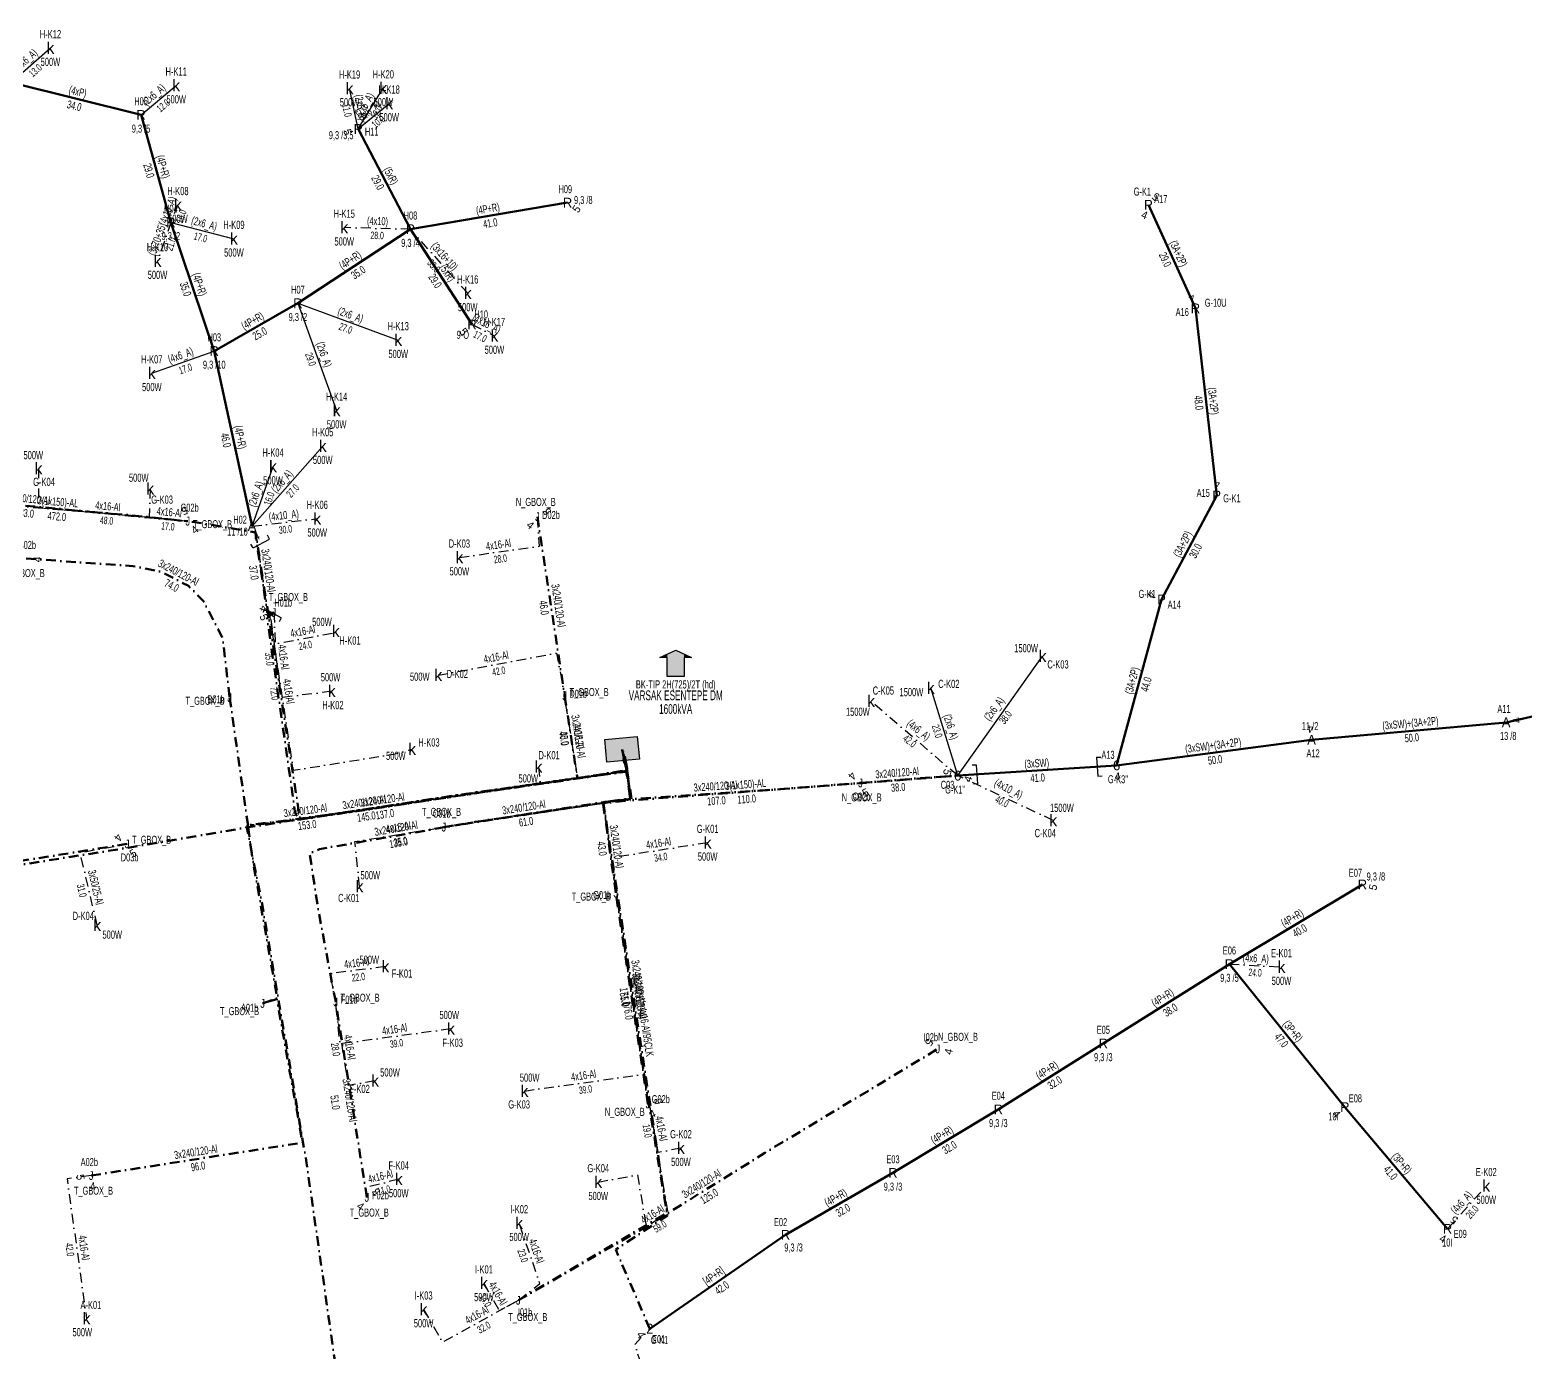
# Model space of a CAD drawing. Header units: millimetres. Extents: x 563565 to 566167, y 4094172 to 4096697.
# Drawn here: x 565298.1 to 565681, y 4095382 to 4095720.6 of the extents above; entities that cross this region are included whole.
import ezdxf
from ezdxf.enums import TextEntityAlignment as Align

# ---------------------------------------------------------------- set-up
doc = ezdxf.new("R2010")
doc.units = ezdxf.units.MM
doc.linetypes.add('DASHDOT', pattern=[5, 2.5, -1.25, 0, -1.25])
for name, color, linetype, lineweight in [('DIREK_AG_MEVCUT', 120, 'Continuous', 25), ('DIREK_AG_YENI', 108, 'Continuous', 25), ('DIREK_BOX_YENI', 5, 'Continuous', 25), ('DIREK_ENH_MEVCUT', 6, 'Continuous', 25), ('DIREK_OG_MEVCUT', 16, 'Continuous', 25), ('HAT_ABONE_HAVAI_MEVCUT', 56, 'Continuous', 30), ('HAT_ABONE_YERALTI_MEVCUT', 56, 'DASHDOT', 30), ('HAT_ABONE_YERALTI_YENI', 30, 'DASHDOT', 30), ('HAT_AG_HAVAI_BYSK', 3, 'Continuous', 50), ('HAT_AG_HAVAI_MEVCUT', 126, 'Continuous', 50), ('HAT_AG_YERALTI_YENI', 3, 'DASHDOT', 50), ('HAT_BOX_YERALTI_YENI', 5, 'DASHDOT', 50), ('HAT_OG_HAVAI_MEVCUT', 48, 'Continuous', 70), ('HAT_OG_YERALTI_YENI', 1, 'DASHDOT', 70), ('KOFRE_ABONE_MEVCUT', 6, 'Continuous', 25), ('TRAFO_TADILAT_BYSK', 5, 'Continuous', 30), ('TRAFO_YENI', 5, 'Continuous', 30)]:
    doc.layers.add(name, color=color, linetype=linetype, lineweight=lineweight)
doc.layers.add('NIA_AG', color=5, linetype='Continuous')
doc.styles.add('Direk', font='B_CAD')
doc.styles.get("Standard").update_dxf_attribs({"font": 'Arial'})

# ---------------------------------------------------------------- blocks, each defined once
blk = doc.blocks.new('AG_NIA', base_point=(-64.4296, 129.8924))
at = {"layer": 'NIA_AG'}
for p, q in [((-64.429604, 132.292432), (-65.529604, 132.292432)), ((-64.429604, 127.492432), (-64.429604, 132.292432)), ((-64.429604, 127.492432), (-65.529604, 127.492432))]:
    blk.add_line(p, q, dxfattribs=at)
blk = doc.blocks.new('YENI_BINA_KARE')
blk.add_hatch(color=5).paths.add_polyline_path([(-2.25, -2.25), (2.25, -2.25), (2.25, 2.25), (-2.25, 2.25)])
at = {"layer": 'TRAFO_TADILAT_BYSK', "linetype": 'Continuous'}
for p, q in [((-2.25, -2.25), (-2.25, 2.25)), ((-2.25, 2.25), (2.25, 2.25)), ((0, 1.8), (0, 2.7)), ((2.25, 2.25), (2.25, -2.25)), ((2.25, -2.25), (-2.25, -2.25))]:
    blk.add_line(p, q, dxfattribs=at)
blk = doc.blocks.new('YENI_BETKOSK')
at = {"layer": 'TRAFO_YENI', "linetype": 'Continuous'}
for p, q in [((-3.4, 2), (0, 3.6)), ((0, 3.6), (3.4, 2)), ((-1.8, 2), (-3.4, 2)), ((-1.8, -2), (-1.8, 2)), ((3.4, 2), (1.8, 2)), ((1.8, 2), (1.8, -2)), ((1.8, -2), (-1.8, -2))]:
    blk.add_line(p, q, dxfattribs=at)
for points in [[(-1.8, 2.752941), (0, -2), (0, 3.6)], [(0, -2), (0, 3.6), (1.8, -2)], [(0, 3.6), (1.8, -2), (1.8, 2.752941)], [(-3.4, 2), (-1.8, 2), (-1.8, 2.752941)], [(-1.8, -2), (-1.8, 2.752941), (0, -2)], [(1.8, 2), (1.8, 2.752941), (3.4, 2)]]:
    blk.add_solid(points, dxfattribs=at)

msp = doc.modelspace()

# ---------------------------------------------------------------- linework, layer by layer
at = {"layer": 'HAT_ABONE_HAVAI_MEVCUT'}
for p, q in [((565293.25, 4095707.17), (565303.35, 4095715.97)), ((565326.55, 4095698.83), (565335.55, 4095706.38)), ((565382.19, 4095695.23), (565379.96, 4095705.63)), ((565382.19, 4095695.23), (565388.6, 4095705.68)), ((565382.19, 4095695.23), (565390.1, 4095701.79)), ((565334.19, 4095671.32), (565350.34, 4095667.14)), ((565366.73, 4095650.59), (565392.42, 4095641.18)), ((565366.73, 4095650.59), (565376.65, 4095623.15)), ((565329.31, 4095632.7), (565345.3, 4095638.38)), ((565354.98, 4095593.5), (565373.09, 4095614.04)), ((565354.98, 4095593.5), (565360.35, 4095608.82)), ((565535.717, 4095529.641), (565557.46, 4095560.21)), ((565535.717, 4095529.641), (565528.82, 4095552.09))]:
    msp.add_line(p, q, dxfattribs=at)
at = {"layer": 'HAT_ABONE_YERALTI_MEVCUT', "flags": 128}
for points in [[(565335.99, 4095675.79), (565334.19, 4095671.32)], [(565334.19, 4095671.32), (565330.77, 4095661.43)], [(565395.56, 4095669.57), (565378.59, 4095669.99)], [(565410.22, 4095653.16), (565395.56, 4095669.57)], [(565411.33, 4095645.15), (565417.06, 4095642.26)], [(565354.98, 4095593.5), (565371.67, 4095595.45)], [(565535.717, 4095529.641), (565513.52, 4095548.72)], [(565560.2, 4095518.17), (565535.717, 4095529.641)], [(565605.31, 4095481.38), (565618.64, 4095480.65)], [(565661.16, 4095413.6), (565671.09, 4095424.59)], [(565456.232168, 4095374.275554), (565452.985031, 4095384.000698), (565456.866954, 4095388.025232)]]:
    msp.add_lwpolyline(points, dxfattribs=at)
at = {"layer": 'HAT_ABONE_YERALTI_YENI', "flags": 128}
for points in [[(565300.3, 4095608.29), (565300.296291, 4095598.279711), (565335.467508, 4095595.241161), (565338.533234, 4095594.800217)], [(565328.91, 4095603.13), (565328.673516, 4095595.749844), (565338.533234, 4095594.800217)], [(565408.08, 4095585.52), (565428.575063, 4095588.388858), (565428.076, 4095595.944)], [(565360.568811, 4095571.397942), (565359.463759, 4095570.905357), (565365.540859, 4095531.024388), (565391.672389, 4095535.202395), (565395.98, 4095536.44)], [(565375.39, 4095551.27), (565362.579314, 4095549.614014), (565359.818523, 4095569.925371), (565360.568811, 4095571.397942)], [(565360.568811, 4095571.397942), (565360.962777, 4095563.408317), (565375.629624, 4095566.154699), (565376.42, 4095566.62)], [(565402.67, 4095555.34), (565432.972796, 4095561.036243), (565435.038999, 4095550.074922)], [(565428.36, 4095531.91), (565428.840829, 4095527.682721), (565438.423948, 4095528.968261), (565435.038999, 4095550.074922)], [(565382.52, 4095501.23), (565381.301475, 4095512.762312), (565404.128, 4095516.466)], [(565315.336497, 4095491.332383), (565310.923115, 4095509.941607), (565323.01075, 4095512.153919)], [(565471.67, 4095512.47), (565447.08037, 4095508.612081), (565448.149881, 4095499.597982)], [(565389.131158, 4095480.746893), (565374.83801, 4095478.943629), (565376.405651, 4095471.694368)], [(565386.48, 4095451.53), (565379.749635, 4095450.331008), (565376.59102, 4095469.302076), (565376.405651, 4095471.694368)], [(565405.93, 4095464.81), (565377.525958, 4095460.946064), (565376.405651, 4095471.694368)], [(565424.76, 4095448.89), (565455.491896, 4095453.203611), (565456.387805, 4095445.583143)], [(565443.65, 4095425.57), (565453.67855, 4095427.395598), (565455.957463, 4095414.189593), (565461.041191, 4095417.286576), (565461.508844, 4095417.689287), (565456.951019, 4095444.568767), (565456.387805, 4095445.583143)], [(565464.83, 4095434.28), (565459.020014, 4095433.176495), (565456.945446, 4095444.759497), (565456.387805, 4095445.583143)], [(565313.803, 4095427.237), (565307.59927, 4095426.412611), (565312.6, 4095390.61)], [(565392.556999, 4095426.286514), (565384.030234, 4095424.197806), (565384.406089, 4095421.656869)], [(565423.185, 4095395.298), (565428.71743, 4095399.577171), (565423.39, 4095415.07)], [(565414.36, 4095399.66), (565418.27944, 4095392.676591), (565423.185, 4095395.298)], [(565398.923877, 4095392.97285), (565403.762767, 4095384.578855), (565423.185, 4095395.298)]]:
    msp.add_lwpolyline(points, dxfattribs=at)
at = {"layer": 'HAT_AG_HAVAI_BYSK'}
msp.add_line((565491.63, 4095412.05), (565456.866954, 4095388.025232), dxfattribs=at)
at = {"layer": 'HAT_AG_HAVAI_MEVCUT'}
for p, q in [((565293.25, 4095707.17), (565326.55, 4095698.83)), ((565326.55, 4095698.83), (565334.19, 4095671.32)), ((565382.19, 4095695.23), (565395.56, 4095669.57)), ((565395.56, 4095669.57), (565435.79, 4095676.37)), ((565596.606479, 4095649.310274), (565584.545072, 4095675.835035)), ((565334.19, 4095671.32), (565345.3, 4095638.38)), ((565366.73, 4095650.59), (565395.56, 4095669.57)), ((565395.56, 4095669.57), (565411.33, 4095645.15)), ((565345.3, 4095638.38), (565366.73, 4095650.59)), ((565602.041902, 4095601.400941), (565596.606479, 4095649.310274)), ((565345.3, 4095638.38), (565354.98, 4095593.5)), ((565602.041902, 4095601.400941), (565587.920241, 4095574.737665)), ((565576.417078, 4095532.265005), (565587.920241, 4095574.737665)), ((565639.38, 4095501.76), (565605.31, 4095481.38)), ((565605.31, 4095481.38), (565573.01, 4095461.06)), ((565605.31, 4095481.38), (565634.87, 4095444.78)), ((565573.01, 4095461.06), (565546.12, 4095444.18)), ((565546.12, 4095444.18), (565519.14, 4095427.91)), ((565634.87, 4095444.78), (565661.16, 4095413.6)), ((565519.14, 4095427.91), (565491.63, 4095412.05))]:
    msp.add_line(p, q, dxfattribs=at)
at = {"layer": 'HAT_AG_YERALTI_YENI', "flags": 128}
msp.add_lwpolyline([(565456.866954, 4095388.025232), (565448.131483, 4095408.268328), (565461.355506, 4095417.048077), (565444.973008, 4095522.575991), (565451.961673, 4095523.335628), (565450.822217, 4095530.704112), (565450.822217, 4095532.451278), (565449.767, 4095536.37)], dxfattribs=at)
at = {"layer": 'HAT_BOX_YERALTI_YENI', "flags": 128}
for points in [[(565256.367819, 4095602.644831), (565338.533234, 4095594.800217)], [(565428.076, 4095595.944), (565435.038999, 4095550.074922)], [(565360.568811, 4095571.397942), (565358.872492, 4095571.362163), (565355.728172, 4095592.477875), (565354.98, 4095593.5)], [(565297.167, 4095585.231), (565324.48839, 4095583.295898), (565331.856874, 4095581.776623), (565338.693612, 4095578.206327), (565342.528984, 4095574.347397), (565346.385605, 4095566.984756), (565347.495845, 4095564.705844), (565349.248854, 4095549.629961)], [(565360.568811, 4095571.397942), (565358.844827, 4095569.967698), (565366.063699, 4095519.924672), (565367.258967, 4095518.447396), (565400.659505, 4095523.599238), (565438.144369, 4095528.919329), (565451.144992, 4095530.682711), (565449.767, 4095536.37)], [(565435.038999, 4095550.074922), (565438.307081, 4095528.968261), (565450.870316, 4095531.013439), (565450.753449, 4095532.824883), (565449.767, 4095536.37)], [(565349.248854, 4095549.629961), (565353.964935, 4095516.784702), (565368.438502, 4095518.582661), (565409.022393, 4095524.684313), (565438.294066, 4095528.874034), (565451.059572, 4095530.80684), (565450.475235, 4095534.7174), (565449.767, 4095536.37)], [(565357.693279, 4095471.306183), (565361.444375, 4095472.643755), (565355.134677, 4095508.159073), (565353.90757, 4095516.924121), (565383.813902, 4095520.827262), (565426.295169, 4095527.313397), (565450.929766, 4095530.840864), (565449.767, 4095536.37)], [(565376.405651, 4095471.694368), (565372.073663, 4095494.541423), (565369.740523, 4095509.778329), (565372.25317, 4095510.830134), (565412.104922, 4095517.783739), (565452.209631, 4095523.733562), (565450.807223, 4095532.206442), (565449.767, 4095536.37)], [(565404.128, 4095516.466), (565445.634982, 4095522.952198), (565451.927837, 4095523.671381), (565450.89401, 4095532.481378), (565449.767, 4095536.37)], [(565423.185, 4095395.298), (565461.226153, 4095417.663482), (565455.902242, 4095449.784489), (565448.774564, 4095496.857265), (565444.911055, 4095522.792544), (565451.964585, 4095523.587795), (565450.719608, 4095532.261533), (565449.767, 4095536.37)], [(565448.149881, 4095499.597982), (565444.843291, 4095522.883578), (565451.827669, 4095523.747981), (565450.755282, 4095532.386653), (565449.767, 4095536.37)], [(565404.128, 4095516.466), (565442.263809, 4095522.277963), (565451.972786, 4095523.581483), (565495.59265, 4095526.591269), (565510.833, 4095527.783)], [(565510.833, 4095527.783), (565529.808221, 4095529.267734), (565535.717, 4095529.641)], [(565323.01075, 4095512.153919), (565251.176, 4095500.671)], [(565456.387805, 4095445.583143), (565448.149881, 4095499.597982)], [(565313.803, 4095427.237), (565367.920477, 4095435.680565), (565361.304034, 4095472.416635), (565357.693279, 4095471.306183)], [(565384.406089, 4095421.656869), (565376.405651, 4095471.694368)], [(565423.185, 4095395.298), (565455.828258, 4095414.066934), (565486.307295, 4095433.039937), (565530.633, 4095459.669)]]:
    msp.add_lwpolyline(points, dxfattribs=at)
at = {"layer": 'HAT_OG_HAVAI_MEVCUT'}
for p, q in [((565699.75, 4095548.6), (565676.171168, 4095543.287136)), ((565676.171168, 4095543.287136), (565626.35, 4095538.84)), ((565626.35, 4095538.84), (565576.417078, 4095532.265005)), ((565535.717, 4095529.641), (565576.417078, 4095532.265005))]:
    msp.add_line(p, q, dxfattribs=at)
at = {"layer": 'HAT_OG_YERALTI_YENI', "flags": 128}
for points in [[(565058.462, 4095615.088), (565057.496446, 4095607.86214), (565081.514943, 4095602.89386), (565115.584684, 4095606.053952), (565141.754196, 4095608.226515), (565164.897766, 4095609.031934), (565237.554779, 4095604.583522), (565286.292329, 4095599.464607), (565323.983558, 4095596.327563), (565340.309921, 4095594.56647), (565355.903754, 4095591.938684), (565360.992553, 4095558.933998), (565367.267251, 4095518.511271), (565413.073392, 4095525.423973), (565450.990788, 4095530.85753), (565449.767, 4095536.37)], [(564369.839, 4095131.222), (564370.352011, 4095124.033855), (564400.049101, 4095124.329758), (564451.66535, 4095124.997076), (564482.798385, 4095125.103101), (564490.045577, 4095125.394536), (564510.871043, 4095125.633909), (564544.630964, 4095126.299198), (564584.798656, 4095126.485573), (564660.760716, 4095127.198663), (564749.368378, 4095127.653647), (564815.02872, 4095128.793422), (564843.287235, 4095132.515646), (564849.643321, 4095133.57343), (564898.867831, 4095147.094978), (564979.349368, 4095169.495582), (565039.890069, 4095186.433674), (565086.670492, 4095199.341861), (565133.616697, 4095211.489828), (565191.086948, 4095227.610423), (565213.370251, 4095233.793183), (565232.533849, 4095245.535031), (565238.78625, 4095249.099484), (565275.406618, 4095275.967419), (565283.3556, 4095282.361384), (565295.94131, 4095293.688523), (565311.175159, 4095307.930282), (565336.38078, 4095330.930783), (565327.287482, 4095344.674626), (565368.801404, 4095367.102181), (565377.249568, 4095372.389952), (565368.863501, 4095431.080584), (565357.257281, 4095498.341869), (565353.5655, 4095516.676761), (565386.74106, 4095521.326955), (565450.956213, 4095530.902634), (565449.767, 4095536.37)], [(565449.767, 4095536.37), (565450.969903, 4095530.732723), (565409.761572, 4095524.992259), (565353.35225, 4095516.323471), (565320.921908, 4095510.805808), (565218.500741, 4095494.596673), (565148.287842, 4095482.670388), (565122.38861, 4095482.557782), (565104.259148, 4095482.557782), (565088.043978, 4095469.720772), (565073.180071, 4095456.545946), (565057.887933, 4095444.850314), (565053.946745, 4095449.016713), (565053.278, 4095449.807)], [(565449.767, 4095536.37), (565450.396462, 4095533.705709), (565450.922365, 4095530.725593), (565451.915737, 4095523.304519), (565511.134668, 4095527.747134), (565535.717, 4095529.641)]]:
    msp.add_lwpolyline(points, dxfattribs=at)

# ---------------------------------------------------------------- block references
at = {"layer": 'NIA_AG'}
for p, rotation in [((565357.343183, 4095589.093713), 298.205582), ((565360.357701, 4095571.183748), 61.127729), ((565571.427437, 4095531.943314), 183.6888529999999), ((565540.706641, 4095529.962691), 3.688852999999999)]:
    msp.add_blockref('AG_NIA', p, dxfattribs=dict(at, rotation=rotation))
at = {"layer": 'TRAFO_YENI', "xscale": 1.199999999999999, "yscale": 1.199999999999999}
msp.add_blockref('YENI_BETKOSK', (565463.489224, 4095557.460707), dxfattribs=at)
at = {"layer": 'TRAFO_YENI', "xscale": 1.85, "yscale": 1.3, "rotation": 185.290081}
msp.add_blockref('YENI_BINA_KARE', (565449.767, 4095536.37), dxfattribs=at)

# ---------------------------------------------------------------- texts
at = {"layer": 'DIREK_AG_MEVCUT', "linetype": 'ByBlock', "width": 0.53}
for s, p in [('H05', (565326.55, 4095702.33)), ('9,3 /5', (565326.55, 4095695.33)), ('H11', (565385.620897, 4095694.537943)), ('9,3 /3,5', (565377.802812, 4095693.649486)), ('H09', (565435.206676, 4095679.821048)), ('9,3 /8', (565439.824826, 4095677.051999)), ('H04', (565334.19, 4095674.82)), ('H08', (565395.56, 4095673.07)), ('9,3 /2', (565334.19, 4095667.82)), ('9,3 /4', (565395.56, 4095666.07)), ('H07', (565366.73, 4095654.09)), ('9,3 /2', (565366.73, 4095647.09)), ('H10', (565413.669937, 4095647.752824)), ('H03', (565345.3, 4095641.88)), ('9-O', (565408.974892, 4095642.5303)), ('9,3 /10', (565345.3, 4095634.88)), ('E07', (565637.583286, 4095504.763634)), ('9,3 /8', (565642.825855, 4095503.821242)), ('E06', (565605.31, 4095484.88)), ('9,3 /5', (565605.31, 4095477.88)), ('E05', (565573.01, 4095464.56)), ('9,3 /3', (565573.01, 4095457.56)), ('E04', (565546.12, 4095447.68)), ('E08', (565637.569469, 4095447.007749)), ('10I', (565631.97461, 4095442.390566)), ('9,3 /3', (565546.12, 4095440.68)), ('E03', (565519.14, 4095431.41)), ('9,3 /3', (565519.14, 4095424.41)), ('E02', (565490.353688, 4095415.308992)), ('E09', (565664.415557, 4095412.314951)), ('9,3 /3', (565493.671753, 4095408.821052)), ('10I', (565661.099956, 4095410.094873))]:
    msp.add_text(s, height=2.05, dxfattribs=at).set_placement(p, align=Align.MIDDLE_CENTER)
at = {"layer": 'DIREK_AG_MEVCUT', "linetype": 'ByBlock', "style": 'Direk'}
for p in [(565326.55, 4095698.83), (565382.19, 4095695.23), (565435.79, 4095676.37), (565334.19, 4095671.32), (565395.56, 4095669.57), (565366.73, 4095650.59), (565411.33, 4095645.15), (565345.3, 4095638.38), (565639.38, 4095501.76), (565605.31, 4095481.38), (565573.01, 4095461.06), (565546.12, 4095444.18), (565634.87, 4095444.78), (565519.14, 4095427.91), (565491.63, 4095412.05), (565661.16, 4095413.6)]:
    msp.add_text('R', height=2.5, dxfattribs=at).set_placement(p, align=Align.MIDDLE_CENTER)
at = {"layer": 'DIREK_AG_MEVCUT', "color": 32, "style": 'Direk'}
for s, rotation, p in [('5', 285.957091, (565379.49789, 4095694.460231)), ('5', 136.952366, (565586.456369, 4095677.881237)), ('5', 414.593916, (565438.072186, 4095674.74777)), ('4', 339.452366, (565583.562311, 4095673.213169)), ('4', 199.95744, (565595.650778, 4095651.942124)), ('5', 310.449069, (565409.199248, 4095643.333439)), ('4', 537.877742, (565602.145592, 4095604.19902)), ('4', 245.281171, (565585.376803, 4095575.908529)), ('5', 435.88703, (565642.095487, 4095501.077263)), ('4', 309.2287, (565632.701042, 4095443.009231)), ('5', 142.357055, (565662.870069, 4095415.81713)), ('4', 334.577568, (565659.957991, 4095411.071132))]:
    msp.add_text(s, height=2, rotation=rotation, dxfattribs=at).set_placement(p, align=Align.MIDDLE_CENTER)
at = {"layer": 'DIREK_AG_MEVCUT', "width": 0.53}
for s, p in [('G-K1', (565583.01381, 4095679.2025)), ('A17', (565587.731142, 4095677.283813)), ('A16', (565593.233161, 4095648.377147)), ('G-10U', (565601.787152, 4095650.743352)), ('A15', (565598.602953, 4095602.051805)), ('G-K1', (565605.945602, 4095600.662117)), ('G-K1', (565584.247908, 4095576.186505)), ('A14', (565591.176016, 4095573.453169))]:
    msp.add_text(s, height=2.05, dxfattribs=at).set_placement(p, align=Align.MIDDLE_CENTER)
at = {"layer": 'DIREK_AG_MEVCUT', "style": 'Direk'}
for s, p in [('P', (565584.545072, 4095675.835035)), ('R', (565596.606479, 4095649.310274)), ('P', (565602.041902, 4095601.400941)), ('P', (565587.920241, 4095574.737665))]:
    msp.add_text(s, height=2.5, dxfattribs=at).set_placement(p, align=Align.MIDDLE_CENTER)
at = {"layer": 'DIREK_AG_YENI', "style": 'Direk'}
msp.add_text('2', height=2.5, dxfattribs=at).set_placement((565456.866954, 4095388.025232), align=Align.MIDDLE_CENTER)
at = {"layer": 'DIREK_AG_YENI', "color": 32, "style": 'Direk'}
msp.add_text('4', height=2, rotation=304.687462, dxfattribs=at).set_placement((565454.564602, 4095386.431753), align=Align.MIDDLE_CENTER)
at = {"layer": 'DIREK_AG_YENI', "width": 0.53}
for s, p in [('G-K1', (565459.334346, 4095385.119986)), ('E01', (565459.132621, 4095385.357508))]:
    msp.add_text(s, height=2.05, dxfattribs=at).set_placement(p, align=Align.MIDDLE_CENTER)
at = {"layer": 'DIREK_BOX_YENI', "width": 0.53}
for s, p in [('N_GBOX_B', (565427.663471, 4095599.738019)), ('G02b', (565338.990195, 4095598.270259)), ('D02b', (565431.546703, 4095596.39591)), ('T_GBOX_B', (565344.850298, 4095594.044805)), ('B02b', (565297.436076, 4095588.720642)), ('T_GBOX_B', (565296.880887, 4095581.520414)), ('T_GBOX_B', (565364.295018, 4095575.395996)), ('H01b', (565362.955107, 4095573.958331)), ('T_GBOX_B', (565342.943395, 4095548.810831)), ('B01b', (565345.778019, 4095549.179071)), ('D01b', (565438.497128, 4095550.614683)), ('T_GBOX_B', (565441.311036, 4095551.053891)), ('N_GBOX_B', (565511.123739, 4095524.066107)), ('C02b', (565511.105939, 4095524.293658)), ('T_GBOX_B', (565403.506229, 4095520.370144)), ('C01b', (565403.57753, 4095519.922441)), ('T_GBOX_B', (565329.26062, 4095513.22524)), ('D03b', (565323.62148, 4095508.707616)), ('G01b', (565444.687221, 4095499.088095)), ('T_GBOX_B', (565441.865934, 4095498.672652)), ('F01b', (565379.853427, 4095472.296733)), ('T_GBOX_B', (565382.65051, 4095472.785414)), ('T_GBOX_B', (565351.77497, 4095469.342008)), ('A01b', (565354.371443, 4095470.203728)), ('I02b', (565528.830591, 4095462.66922)), ('N_GBOX_B', (565535.783905, 4095462.763452)), ('G02b', (565459.66824, 4095446.803283)), ('N_GBOX_B', (565450.454464, 4095443.556799)), ('A02b', (565313.302668, 4095430.701054)), ('T_GBOX_B', (565314.362237, 4095423.365124)), ('F02b', (565387.866904, 4095422.179133)), ('T_GBOX_B', (565385.005158, 4095417.764251)), ('I01b', (565424.90295, 4095392.248632)), ('T_GBOX_B', (565425.597413, 4095391.015959))]:
    msp.add_text(s, height=2.05, dxfattribs=at).set_placement(p, align=Align.MIDDLE_CENTER)
at = {"layer": 'DIREK_BOX_YENI', "color": 32, "style": 'Direk'}
for s, rotation, p in [('5', 196.704928, (565337.728394, 4095597.482051)), ('5', 118.098915, (565430.54598, 4095597.262786)), ('4', 398.863548, (565340.290144, 4095592.620018)), ('4', 319.992358, (565426.275909, 4095593.799316)), ('4', 445.769735, (565299.959372, 4095585.024458)), ('4', 249.111971, (565357.95283, 4095572.396262)), ('5', 294.919294, (565358.029485, 4095570.218187)), ('4', 229.472619, (565508.704733, 4095529.602472)), ('5', 26.973334, (565512.103012, 4095525.28759)), ('4', 234.404413, (565320.733943, 4095513.783688)), ('5', 32.065618, (565324.497243, 4095509.781086)), ('5', 233.495721, (565528.382325, 4095461.334672)), ('4', 435.99572, (565533.349777, 4095458.991416)), ('5', 103.763728, (565459.107403, 4095446.249315)), ('4', 383.948208, (565457.524355, 4095443.024187)), ('5', 278.543335, (565311.034069, 4095426.821039)), ('4', 367.894088, (565314.187559, 4095424.463534)), ('5', 121.50033, (565386.793473, 4095423.119878)), ('4', 323.916591, (565382.756994, 4095419.394019))]:
    msp.add_text(s, height=2, rotation=rotation, dxfattribs=at).set_placement(p, align=Align.MIDDLE_CENTER)
at = {"layer": 'DIREK_BOX_YENI', "style": 'Direk', "width": 0.8}
for p in [(565338.533234, 4095594.800217), (565428.076, 4095595.944), (565360.568811, 4095571.397942), (565349.248854, 4095549.629961), (565435.038999, 4095550.074922), (565510.833, 4095527.783), (565404.128, 4095516.466), (565323.01075, 4095512.153919), (565448.149881, 4095499.597982), (565357.693279, 4095471.306183), (565376.405651, 4095471.694368), (565530.633, 4095459.669), (565456.387805, 4095445.583143), (565313.803, 4095427.237), (565384.406089, 4095421.656869), (565423.185, 4095395.298)]:
    msp.add_text('J', height=2.25, dxfattribs=at).set_placement(p, align=Align.MIDDLE_CENTER)
at = {"layer": 'DIREK_ENH_MEVCUT', "width": 0.53}
for s, p in [('A11', (565675.629717, 4095546.745001)), ('11 /2', (565625.964839, 4095542.328143)), ('13 /8', (565676.714815, 4095539.815249)), ('A12', (565626.734136, 4095535.361144))]:
    msp.add_text(s, height=2.05, dxfattribs=at).set_placement(p, align=Align.MIDDLE_CENTER)
at = {"layer": 'DIREK_ENH_MEVCUT', "color": 32, "style": 'Direk'}
for rotation, p in [(185.700952, (565626.071858, 4095541.626151)), (460.798723, (565678.921584, 4095543.811742))]:
    msp.add_text('4', height=2, rotation=rotation, dxfattribs=at).set_placement(p, align=Align.MIDDLE_CENTER)
at = {"layer": 'DIREK_ENH_MEVCUT', "style": 'Direk'}
for p in [(565676.171168, 4095543.287136), (565626.35, 4095538.84)]:
    msp.add_text('A', height=2.5, dxfattribs=at).set_placement(p, align=Align.MIDDLE_CENTER)
at = {"layer": 'DIREK_OG_MEVCUT', "linetype": 'ByBlock', "width": 0.53}
for s, p in [('H02', (565351.913516, 4095595.187209)), ('11 /10', (565351.245014, 4095592.126642))]:
    msp.add_text(s, height=2.05, dxfattribs=at).set_placement(p, align=Align.MIDDLE_CENTER)
at = {"layer": 'DIREK_OG_MEVCUT', "linetype": 'ByBlock', "style": 'Direk'}
msp.add_text('A', height=2.5, dxfattribs=at).set_placement((565354.98, 4095593.5), align=Align.MIDDLE_CENTER)
at = {"layer": 'DIREK_OG_MEVCUT', "color": 32, "style": 'Direk'}
for s, rotation, p in [('4', 384.197052, (565356.127653, 4095590.946005)), ('5', 252.273021, (565533.049949, 4095530.493548)), ('4', 364.64198, (565576.643679, 4095529.474189)), ('4', 432.273021, (565538.384051, 4095528.788452))]:
    msp.add_text(s, height=2, rotation=rotation, dxfattribs=at).set_placement(p, align=Align.MIDDLE_CENTER)
at = {"layer": 'DIREK_OG_MEVCUT', "width": 0.53}
for s, p in [('A13', (565574.201791, 4095534.97471)), ('C03', (565533.117137, 4095527.297773)), ("G-K1''", (565535.069267, 4095526.094175)), ("G-K3''", (565576.763902, 4095528.724705))]:
    msp.add_text(s, height=2.05, dxfattribs=at).set_placement(p, align=Align.MIDDLE_CENTER)
at = {"layer": 'DIREK_OG_MEVCUT', "style": 'Direk'}
for p in [(565535.717, 4095529.641), (565576.417078, 4095532.265005)]:
    msp.add_text('6', height=2.5, dxfattribs=at).set_placement(p, align=Align.MIDDLE_CENTER)
at = {"layer": 'HAT_ABONE_HAVAI_MEVCUT', "lineweight": 30, "width": 0.53}
for s, rotation, p in [('(2x6_A)', 41.065218, (565297.74162, 4095712.210868, 282651.675)), ('(2x6_A)', 39.992914, (565330.503711, 4095703.256205, 282667.775)), ('(2x6_A)', 282.102282, (565381.906109, 4095700.608209, 282689.98)), ('(2x6_A)', 58.475167, (565384.670448, 4095700.899438, 282694.3)), ('(2x6_A)', 39.669935, (565385.602391, 4095699.164274, 282695.05)), ('(2x6_A)', 345.488941, (565342.477982, 4095670.052884, 282675.17)), ('(2x6_A)', 339.882703, (565379.867352, 4095646.683142, 282696.21)), ('(4x6_A)', 19.556158, (565337.020479, 4095636.340967, 282672.65)), ('(2x6_A)', 289.875736, (565372.489367, 4095637.158984, 282688.325)), ('(2x6_A)', 48.597561, (565363.39743, 4095604.332142, 282686.545)), ('(2x6_A)', 70.683304, (565356.862851, 4095601.441171, 282680.175)), ('(2x6_A)', 53.086084, (565545.835392, 4095546.150522, 282778.73)), ('(2x6_A)', 287.803006, (565533.004296, 4095541.839883, 282764.41))]:
    msp.add_text(s, height=2.05, rotation=rotation, dxfattribs=at).set_placement(p, align=Align.CENTER)
for s, rotation, p in [('13.0', 41.065218, (565298.85838, 4095710.929132, 282651.675)), ('12.0', 39.992914, (565331.596289, 4095701.953795, 282667.775)), ('11.0', 282.102282, (565380.243891, 4095700.251791, 282689.98)), ('12.0', 58.475167, (565386.119552, 4095700.010562, 282694.3)), ('10.0', 39.669935, (565386.687609, 4095697.855726, 282695.05)), ('17.0', 345.488941, (565342.052018, 4095668.407116, 282675.17)), ('27.0', 339.882703, (565379.282648, 4095645.086858, 282696.21)), ('17.0', 19.556158, (565337.589521, 4095634.739033, 282672.65)), ('29.0', 289.875736, (565370.890633, 4095636.581016, 282688.325)), ('27.0', 48.597561, (565364.67257, 4095603.207858, 282686.545)), ('16.0', 70.683304, (565358.467149, 4095600.878829, 282680.175)), ('38.0', 53.086084, (565547.194608, 4095545.129478, 282778.73)), ('23.0', 287.803006, (565531.385704, 4095541.320117, 282764.41))]:
    msp.add_text(s, height=1.9, rotation=rotation, dxfattribs=at).set_placement(p, align=Align.TOP_CENTER)
at = {"layer": 'HAT_ABONE_YERALTI_MEVCUT', "lineweight": 30, "width": 0.53}
for s, rotation, p in [('(4x10_A)', 428.066115, (565334.301527, 4095673.872506)), ('(4x10)', 358.582244, (565387.096031, 4095670.62974)), ('(3x70+35)', 430.924418, (565331.676675, 4095666.652793)), ('(3x16+10)', 311.776254, (565403.523889, 4095661.93129)), ('(4x16_A)', 333.235313, (565414.577778, 4095644.463934)), ('(4x10_A)', 6.664021, (565363.22636, 4095595.319257)), ('(4x6_A)', 321.324351, (565525.076174, 4095540.558592)), ('(4x10_A)', 332.356632, (565548.279372, 4095525.372975)), ('(4x6_A)', 356.865403, (565612.021479, 4095481.863728)), ('(4x6_A)', 47.900652, (565665.494314, 4095419.664855))]:
    msp.add_text(s, height=2.05, rotation=rotation, dxfattribs=at).set_placement(p, align=Align.CENTER)
for s, rotation, p in [('16.0', 428.066115, (565335.878473, 4095673.237494)), ('28.0', 358.582244, (565387.053969, 4095668.93026)), ('21.0', 430.924418, (565333.283325, 4095666.097207)), ('33.0', 311.776254, (565402.256111, 4095660.79871)), ('17.0', 333.235313, (565413.812222, 4095642.946066)), ('30.0', 6.664021, (565363.42364, 4095593.630743)), ('42.0', 321.324351, (565524.013826, 4095539.231408)), ('40.0', 332.356632, (565547.490628, 4095523.867025)), ('24.0', 356.865403, (565611.928521, 4095480.166272)), ('26.0', 47.900652, (565666.755686, 4095418.525145))]:
    msp.add_text(s, height=1.9, rotation=rotation, dxfattribs=at).set_placement(p, align=Align.TOP_CENTER)
at = {"layer": 'HAT_ABONE_YERALTI_YENI', "lineweight": 30, "width": 0.53}
for s, rotation, p in [('4x16-Al', 355.062301, (565317.955062, 4095597.607282)), ('4x16-Al', 354.498598, (565333.684865, 4095596.121115)), ('4x16-Al', 7.968375, (565418.209699, 4095587.796222)), ('4x16-Al', 10.605872, (565368.139757, 4095565.616987)), ('4x16-Al', 277.740408, (565362.041173, 4095559.884175)), ('4x16-Al', 10.646081, (565417.664368, 4095559.023491)), ('4x16-Al', 278.664135, (565363.342609, 4095551.092919)), ('4x16-Al', 278.902411, (565437.621837, 4095539.581688)), ('4x16-Al', 9.216137, (565392.578602, 4095515.453183)), ('4x16-Al', 368.91657, (565459.243439, 4095511.380768)), ('3x50/25-Al', 283.341831, (565313.956866, 4095500.833141)), ('4x16-Al', 367.190608, (565381.878189, 4095480.688576)), ('4x16-Al', 367.746664, (565391.613405, 4095463.720275)), ('4x16-Al', 279.452832, (565379.008785, 4095459.956142)), ('4x16-Al', 7.98999, (565440.007798, 4095451.888554)), ('4x16-Al', 280.154267, (565458.819416, 4095439.11785)), ('4x16-Al', 373.764086, (565388.091381, 4095426.067751)), ('4x16-Al', 31.349581, (565458.057107, 4095416.463992)), ('4x16-Al', 277.951346, (565310.941463, 4095408.628888)), ('4x16-Al', 288.976261, (565426.85752, 4095407.599986)), ('4x16-Al', 299.30333, (565417.060955, 4095396.584314)), ('4x16-Al', 28.894339, (565413.063167, 4095390.682613))]:
    msp.add_text(s, height=2.05, rotation=rotation, dxfattribs=at).set_placement(p, align=Align.CENTER)
for s, rotation, p in [('48.0', 355.062301, (565317.808738, 4095595.913591)), ('17.0', 354.498598, (565333.521885, 4095594.428946)), ('28.0', 7.968375, (565418.445364, 4095586.112636)), ('24.0', 10.605872, (565368.452645, 4095563.946029)), ('35.0', 277.740408, (565360.356663, 4095559.65521)), ('42.0', 10.646081, (565417.978429, 4095557.352753)), ('72.0', 278.664135, (565361.662009, 4095550.836827)), ('35.0', 278.902411, (565435.942316, 4095539.318609)), ('35.0', 9.216137, (565392.850873, 4095513.775128)), ('34.0', 368.91657, (565459.506932, 4095509.701312)), ('31.0', 283.341831, (565312.302747, 4095500.440849)), ('22.0', 367.190608, (565382.090979, 4095479.001946)), ('39.0', 367.746664, (565391.842553, 4095462.035789)), ('28.0', 279.452832, (565377.331869, 4095459.676942)), ('39.0', 7.98999, (565440.244098, 4095450.205057)), ('19.0', 280.154267, (565457.146044, 4095438.818142)), ('11.0', 373.764086, (565388.495853, 4095424.416569)), ('59.0', 31.349581, (565458.941546, 4095415.012177)), ('42.0', 277.951346, (565309.257807, 4095408.393723)), ('23.0', 288.976261, (565425.249909, 4095407.047186)), ('14.0', 299.30333, (565415.578485, 4095395.752277)), ('32.0', 28.894339, (565413.8846, 4095389.194242))]:
    msp.add_text(s, height=1.9, rotation=rotation, dxfattribs=at).set_placement(p, align=Align.TOP_CENTER)
at = {"layer": 'HAT_AG_HAVAI_BYSK', "lineweight": 30, "width": 0.53}
msp.add_text('[4P+R]', height=2.05, rotation=394.648381, dxfattribs=at).set_placement((565473.765219, 4095400.736874), align=Align.CENTER)
msp.add_text('42.0', height=2.05, rotation=394.648381, dxfattribs=at).set_placement((565474.731735, 4095399.338358), align=Align.TOP_CENTER)
at = {"layer": 'HAT_AG_HAVAI_MEVCUT', "lineweight": 30, "width": 0.53}
for s, rotation, p in [('(4xP)', 345.939468, (565310.106505, 4095703.824534, 282663.275)), ('(4P+R)', 285.520888, (565331.189003, 4095685.302451, 282667.095)), ('(5xR)', 297.521516, (565389.628812, 4095682.792769, 282697.78)), ('(4P+R)', 9.593914, (565415.533336, 4095673.808112, 282717.895)), ('(3A+2P)', 294.452365, (565591.349535, 4095662.924501)), ('(4P+R)', 33.358589, (565380.677604, 4095660.789959, 282697.78)), ('(4P+R)', 288.638217, (565340.550422, 4095655.121653, 282672.65)), ('(5xR)', 302.853652, (565404.15905, 4095657.821121, 282705.665)), ('(4P+R)', 29.672847, (565355.59421, 4095645.223536, 282683.365)), ('(3A+2P)', 276.472661, (565600.168773, 4095625.451427)), ('(4P+R)', 282.171458, (565350.970893, 4095616.119212, 282677.49)), ('(3A+2P)', 62.09298, (565594.22992, 4095588.467135)), ('(3A+2P)', 74.845741, (565581.348218, 4095553.723541)), ('(4P+R)', 390.887029, (565621.908655, 4095492.299454, 282802.655)), ('(4P+R)', 392.174087, (565588.707381, 4095471.939469, 282786.505)), ('(3P+R)', 308.926086, (565620.751264, 4095463.61407, 282817.435)), ('(4P+R)', 392.118245, (565559.113082, 4095453.33991, 282773.06)), ('(4P+R)', 391.091628, (565532.191053, 4095436.772891, 282759.57)), ('(3P+R)', 310.136539, (565648.664834, 4095429.73792, 282830.58)), ('(4P+R)', 389.964207, (565504.96046, 4095420.716387, 282745.815))]:
    msp.add_text(s, height=2.05, rotation=rotation, dxfattribs=at).set_placement(p, align=Align.CENTER)
for s, rotation, p in [('34.0', 345.939468, (565309.693495, 4095702.175466, 282663.275)), ('29.0', 285.520888, (565329.550997, 4095684.847549, 282667.095)), ('29.0', 297.521516, (565388.121188, 4095682.007231, 282697.78)), ('41.0', 9.593914, (565415.816664, 4095672.131888, 282717.895)), ('29.0', 294.452365, (565589.802016, 4095662.220808)), ('35.0', 33.358589, (565381.612396, 4095659.370041, 282697.78)), ('29.0', 302.853652, (565402.73095, 4095656.898879, 282705.665)), ('35.0', 288.638217, (565338.939578, 4095654.578347, 282672.65)), ('25.0', 29.672847, (565356.43579, 4095643.746464, 282683.365)), ('48.0', 276.472661, (565598.479609, 4095625.259788)), ('46.0', 282.171458, (565349.309107, 4095615.760788, 282677.49)), ('30.0', 62.09298, (565595.732224, 4095587.671471)), ('44.0', 74.845741, (565582.989101, 4095553.279129)), ('40.0', 390.887029, (565622.781345, 4095490.840546, 282802.655)), ('38.0', 392.174087, (565589.612619, 4095470.500531, 282786.505)), ('47.0', 308.926086, (565619.428736, 4095462.54593, 282817.435)), ('32.0', 392.118245, (565560.016918, 4095451.90009, 282773.06)), ('32.0', 391.091628, (565533.068947, 4095435.317109, 282759.57)), ('41.0', 310.136539, (565647.365166, 4095428.64208, 282830.58)), ('32.0', 389.964207, (565505.80954, 4095419.243613, 282745.815))]:
    msp.add_text(s, height=2.05, rotation=rotation, dxfattribs=at).set_placement(p, align=Align.TOP_CENTER)
at = {"layer": 'HAT_AG_YERALTI_YENI', "lineweight": 30, "width": 0.53}
msp.add_text('3x240/120-Al+4x16-Al/95ÇLK', height=2.05, rotation=278.824343, dxfattribs=at).set_placement((565454.004196, 4095469.942429), align=Align.CENTER)
msp.add_text('176.0', height=2.05, rotation=278.824343, dxfattribs=at).set_placement((565452.324318, 4095469.681639), align=Align.TOP_CENTER)
at = {"layer": 'HAT_BOX_YERALTI_YENI', "lineweight": 30, "width": 0.53}
for rotation, p in [(354.546306, (565297.531312, 4095599.568677)), (332.425436, (565335.66871, 4095580.744923)), (278.469623, (565358.141062, 4095582.045211)), (278.728097, (565432.448378, 4095573.067175)), (278.590389, (565437.564107, 4095539.577112)), (4.474046, (565520.254304, 4095529.372777)), (3.947172, (565473.724206, 4095525.93436)), (8.768446, (565383.829661, 4095521.863383)), (8.550189, (565388.604073, 4095522.47404)), (8.881823, (565424.750402, 4095520.548864)), (7.435769, (565368.750734, 4095519.718543)), (9.897713, (565392.03294, 4095515.144285)), (278.082053, (565447.338144, 4095511.360282)), (278.671487, (565453.109127, 4095472.718716)), (278.610221, (565453.178823, 4095473.448132)), (279.093522, (565378.993278, 4095446.386451)), (8.867662, (565340.730731, 4095432.298769)), (31.901997, (565470.618579, 4095424.275046))]:
    msp.add_text('3x240/120-Al', height=2.05, rotation=rotation, dxfattribs=at).set_placement(p, align=Align.CENTER)
for s, rotation, p in [('83.0', 354.546306, (565297.369742, 4095597.876372)), ('37.0', 278.469623, (565356.459602, 4095581.794827)), ('74.0', 332.425436, (565334.881776, 4095579.238027)), ('46.0', 278.728097, (565430.768065, 4095572.809208)), ('40.0', 278.590389, (565435.883179, 4095539.323184)), ('38.0', 4.474046, (565520.386917, 4095527.677957)), ('107.0', 3.947172, (565473.841229, 4095524.238392)), ('145.0', 8.768446, (565384.088811, 4095520.183251)), ('137.0', 8.550189, (565388.856822, 4095520.792934)), ('61.0', 8.881823, (565425.012876, 4095518.869249)), ('153.0', 7.435769, (565368.970739, 4095518.032839)), ('135.0', 9.897713, (565392.325152, 4095513.469588)), ('43.0', 278.082053, (565445.655029, 4095511.121277)), ('55.0', 278.671487, (565451.428559, 4095472.462409)), ('171.0', 278.610221, (565451.497983, 4095473.193622)), ('51.0', 279.093522, (565377.314645, 4095446.117772)), ('96.0', 8.867662, (565340.992791, 4095430.619089)), ('125.0', 31.901997, (565471.516974, 4095422.831825))]:
    msp.add_text(s, height=2.05, rotation=rotation, dxfattribs=at).set_placement(p, align=Align.TOP_CENTER)
at = {"layer": 'HAT_OG_HAVAI_MEVCUT', "lineweight": 30, "width": 0.53}
for rotation, p in [(365.334239, (565651.760979, 4095542.066319, 282813.175)), (7.501355, (565601.272572, 4095536.395228))]:
    msp.add_text('(3xSW)+(3A+2P)', height=2.05, rotation=rotation, dxfattribs=at).set_placement(p, align=Align.CENTER)
for rotation, p in [(365.334239, (565651.919021, 4095540.373681, 282813.175)), (7.501355, (565601.494506, 4095534.709777))]:
    msp.add_text('50.0', height=2.05, rotation=rotation, dxfattribs=at).set_placement(p, align=Align.TOP_CENTER)
at = {"layer": 'HAT_OG_HAVAI_MEVCUT', "color": 1, "lineweight": 30, "width": 0.53}
msp.add_text('(3xSW)', height=2.05, rotation=3.688784, dxfattribs=at).set_placement((565556.012218, 4095531.801257, 282788.208539), align=Align.CENTER)
msp.add_text('41.0', height=2.05, rotation=3.688784, dxfattribs=at).set_placement((565556.121591, 4095530.104779, 282788.208539), align=Align.TOP_CENTER)
at = {"layer": 'HAT_OG_YERALTI_YENI', "lineweight": 30, "width": 0.53}
for rotation, p in [(355.242234, (565305.208445, 4095598.743156)), (4.290304, (565481.461614, 4095526.373445))]:
    msp.add_text('3(1x150)-AL', height=2.05, rotation=rotation, dxfattribs=at).set_placement(p, align=Align.CENTER)
for s, rotation, p in [('472.0', 355.242234, (565305.067442, 4095597.049014)), ('110.0', 4.290304, (565481.588791, 4095524.678208))]:
    msp.add_text(s, height=2.05, rotation=rotation, dxfattribs=at).set_placement(p, align=Align.TOP_CENTER)
at = {"layer": 'KOFRE_ABONE_MEVCUT', "linetype": 'ByBlock', "width": 0.6}
for s, p in [('H-K12', (565303.35, 4095718.47)), ('H-K11', (565335.55, 4095708.88)), ('H-K19', (565379.96, 4095708.13)), ('H-K20', (565388.6, 4095708.18)), ('H-K18', (565390.1, 4095704.29)), ('H-K08', (565335.99, 4095678.29)), ('H-K15', (565378.59, 4095672.49)), ('H-K09', (565350.34, 4095669.64)), ('H-K10', (565330.77, 4095663.93)), ('H-K16', (565410.22, 4095655.66)), ('H-K13', (565392.42, 4095643.68)), ('H-K17', (565417.06, 4095644.76)), ('H-K07', (565329.31, 4095635.2)), ('H-K14', (565376.65, 4095625.65)), ('H-K05', (565373.09, 4095616.54)), ('H-K04', (565360.35, 4095611.32)), ('H-K06', (565371.67, 4095597.95)), ('D-K03', (565408.08, 4095588.02)), ('G-K01', (565471.67, 4095514.97)), ('E-K01', (565618.64, 4095483.15)), ('G-K02', (565464.83, 4095436.78)), ('F-K04', (565392.556999, 4095428.786514)), ('G-K04', (565443.65, 4095428.07)), ('E-K02', (565671.09, 4095427.09)), ('I-K02', (565423.39, 4095417.57)), ('I-K01', (565414.36, 4095402.16)), ('I-K03', (565398.923877, 4095395.47285))]:
    msp.add_text(s, height=2.1, dxfattribs=at).set_placement(p, align=Align.CENTER)
at = {"layer": 'KOFRE_ABONE_MEVCUT', "linetype": 'ByBlock', "style": 'Direk'}
for p in [(565303.35, 4095715.97), (565335.55, 4095706.38), (565379.96, 4095705.63), (565388.6, 4095705.68), (565390.1, 4095701.79), (565335.99, 4095675.79), (565350.34, 4095667.14), (565378.59, 4095669.99), (565330.77, 4095661.43), (565410.22, 4095653.16), (565392.42, 4095641.18), (565417.06, 4095642.26), (565329.31, 4095632.7), (565376.65, 4095623.15), (565373.09, 4095614.04), (565300.3, 4095608.29), (565360.35, 4095608.82), (565328.91, 4095603.13), (565371.67, 4095595.45), (565408.08, 4095585.52), (565376.42, 4095566.62), (565402.67, 4095555.34), (565375.39, 4095551.27), (565395.98, 4095536.44), (565428.36, 4095531.91), (565471.67, 4095512.47), (565382.52, 4095501.23), (565315.336497, 4095491.332383), (565389.131158, 4095480.746893), (565618.64, 4095480.65), (565405.93, 4095464.81), (565386.48, 4095451.53), (565424.76, 4095448.89), (565464.83, 4095434.28), (565392.556999, 4095426.286514), (565443.65, 4095425.57), (565671.09, 4095424.59), (565423.39, 4095415.07), (565414.36, 4095399.66), (565398.923877, 4095392.97285), (565312.6, 4095390.61)]:
    msp.add_text('k', height=3, dxfattribs=at).set_placement(p, align=Align.MIDDLE_CENTER)
at = {"layer": 'KOFRE_ABONE_MEVCUT', "linetype": 'ByBlock', "width": 0.6}
for p in [(565303.35, 4095713.47), (565335.55, 4095703.88), (565379.96, 4095703.13), (565388.6, 4095703.18), (565390.1, 4095699.29), (565335.99, 4095673.29), (565350.34, 4095664.64), (565378.59, 4095667.49), (565330.77, 4095658.93), (565410.22, 4095650.66), (565392.42, 4095638.68), (565417.06, 4095639.76), (565329.31, 4095630.2), (565376.65, 4095620.65), (565373.09, 4095611.54), (565360.35, 4095606.32), (565371.67, 4095592.95), (565408.08, 4095583.02), (565471.67, 4095509.97), (565618.64, 4095478.15), (565464.83, 4095431.78), (565392.556999, 4095423.786514), (565443.65, 4095423.07), (565671.09, 4095422.09), (565423.39, 4095412.57), (565414.36, 4095397.16), (565398.923877, 4095390.47285)]:
    msp.add_text('500W', height=2.1, dxfattribs=at).set_placement(p, align=Align.TOP_CENTER)
for s, p in [('500W', (565298.955312, 4095611.716328)), ('G-K04', (565301.688477, 4095604.863044)), ('500W', (565325.967081, 4095605.935066)), ('G-K03', (565331.947415, 4095600.324934)), ('500W', (565372.886232, 4095569.008829)), ('H-K01', (565380.067235, 4095564.231171)), ('500W', (565375.092224, 4095554.83527)), ('500W', (565397.939752, 4095554.992882)), ('D-K02', (565407.55556, 4095555.687118)), ('H-K02', (565375.697554, 4095547.70473)), ('H-K03', (565400.290005, 4095538.148296)), ('500W', (565391.805922, 4095534.731704)), ('D-K01', (565431.070411, 4095534.888365)), ('500W', (565425.735752, 4095528.931635)), ('500W', (565385.268285, 4095504.144479)), ('C-K01', (565379.752554, 4095498.315521)), ('D-K04', (565311.754226, 4095493.734085)), ('500W', (565319.173244, 4095488.930682)), ('500W', (565385.001194, 4095482.514724)), ('F-K01', (565393.390059, 4095478.979063)), ('500W', (565405.493301, 4095468.367176)), ('F-K03', (565406.380685, 4095461.252824)), ('500W', (565390.317842, 4095453.637172)), ('F-K02', (565382.51718, 4095449.422442)), ('500W', (565426.085524, 4095452.320544)), ('G-K03', (565423.389994, 4095445.459456)), ('A-K01', (565313.708737, 4095394.098478)), ('500W', (565311.49973, 4095387.134755))]:
    msp.add_text(s, height=2.1, dxfattribs=at).set_placement(p, align=Align.MIDDLE_CENTER)
at = {"layer": 'KOFRE_ABONE_MEVCUT', "width": 0.6}
for s, p in [('1500W', (565553.236471, 4095562.280545)), ('C-K03', (565561.405484, 4095558.139075)), ('C-K02', (565533.442113, 4095553.139116)), ('C-K05', (565516.679082, 4095551.429085)), ('1500W', (565523.865618, 4095551.040884)), ('1500W', (565510.141585, 4095546.010915)), ('1500W', (565562.398962, 4095521.404835)), ('C-K04', (565558.146885, 4095514.935165))]:
    msp.add_text(s, height=2.1, dxfattribs=at).set_placement(p, align=Align.MIDDLE_CENTER)
at = {"layer": 'KOFRE_ABONE_MEVCUT', "style": 'Direk'}
for p in [(565557.46, 4095560.21), (565528.82, 4095552.09), (565513.52, 4095548.72), (565560.2, 4095518.17)]:
    msp.add_text('k', height=3, dxfattribs=at).set_placement(p, align=Align.MIDDLE_CENTER)
at = {"layer": 'TRAFO_YENI', "width": 0.6}
for s, height, p in [('BK-TIP 2H(725)/2T (hd)', 2.1, (565463.489224, 4095551.960707)), ('VARSAK ESENTEPE DM', 2.5, (565463.489224, 4095548.960707)), ('1600kVA', 2.5, (565463.489224, 4095545.460707))]:
    msp.add_text(s, height=height, dxfattribs=at).set_placement(p, align=Align.CENTER)

doc.saveas('drawing.dxf')
